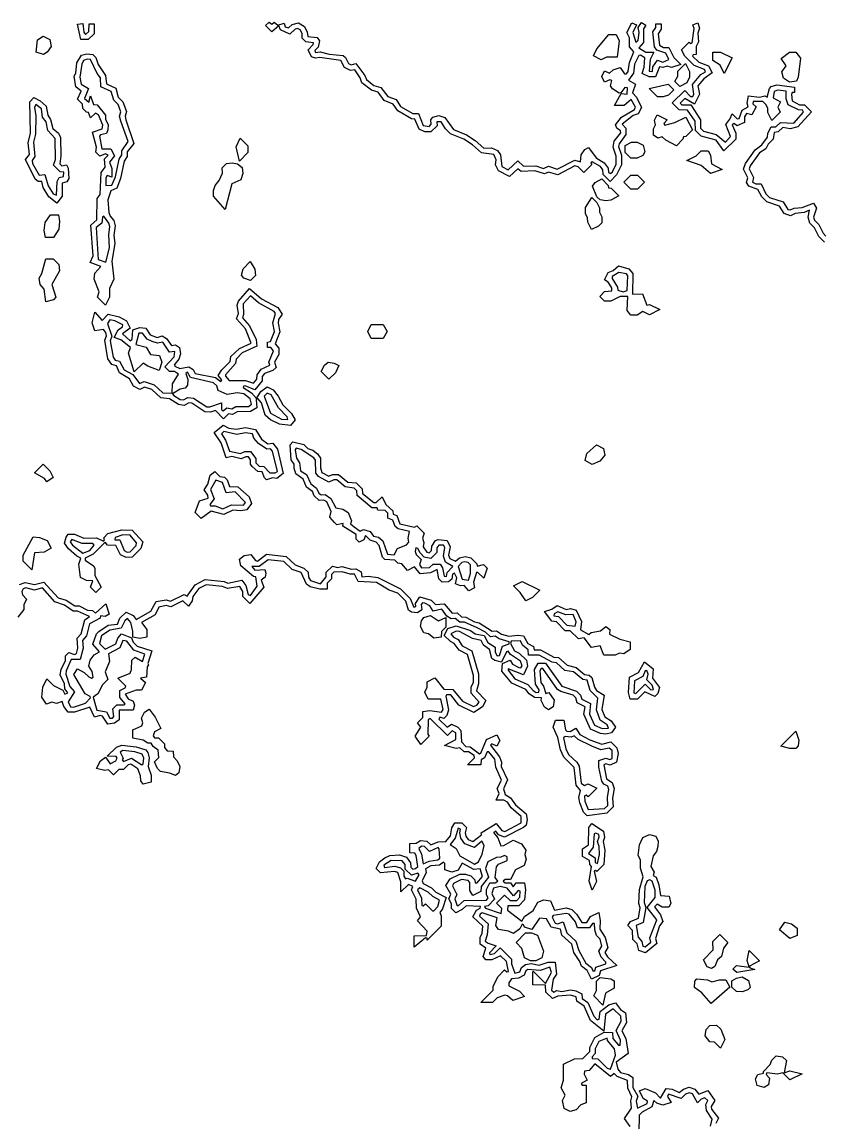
# Model space of a CAD drawing. Header units: metres. Extents: x 0 to 254, y 0 to 254.
# Drawn here: x 51.5 to 144.4, y 126.7 to 254.2 of the extents above; entities that cross this region are included whole.
import ezdxf

# ---------------------------------------------------------------- set-up
doc = ezdxf.new("R2010")
doc.units = ezdxf.units.M
doc.layers.add('contour_grooves', color=7, linetype='Continuous')

msp = doc.modelspace()

# ---------------------------------------------------------------- linework, layer by layer
at = {"layer": 'contour_grooves'}
for points in [[(57.93, 253.97), (58.53, 254.03), (58.66, 253.05), (58.86, 252.77), (59.25, 253.12), (59.26, 254), (59.85, 254), (59.85, 252.86), (59.17, 252.17), (58.32, 252.17), (57.93, 253.97)], [(79.7, 253.79), (80.13, 254.21), (80.42, 253.98), (80.72, 254.21), (81.13, 253.85), (81.86, 254.07), (81.98, 253.67), (82.35, 253.52), (82.81, 253.93), (83.53, 254.12), (84.22, 253.7), (84.54, 253.05), (84.6, 252.55), (85.68, 252.41), (85.97, 252.03), (85.79, 251.3), (85.41, 250.9), (85.49, 250.68), (86.04, 250.75), (87.08, 250.48), (88.69, 250.34), (88.99, 250.11), (89.31, 249.39), (89.63, 249.25), (90.18, 249.42), (91.21, 248.03), (91.39, 247.57), (92.26, 246.87), (93.06, 246.63), (93.87, 245.58), (94.86, 245.23), (95.34, 244.42), (96.79, 243.62), (97.43, 243.61), (97.98, 242.25), (98.66, 242.12), (98.91, 242.38), (98.84, 242.88), (99.09, 243.2), (99.77, 243.37), (100.46, 243.16), (101.48, 241.77), (102.98, 241.16), (104, 240.51), (105.01, 239.62), (105.9, 239.63), (106.59, 239.34), (106.92, 238.84), (107.09, 237.49), (107.83, 237.11), (108.93, 238.14), (109.58, 237.53), (111.01, 237.57), (111.92, 237.27), (112.5, 237.54), (113.5, 237.16), (115.54, 238.2), (116.2, 238.04), (116.27, 238.82), (116.7, 239.47), (117.12, 239.68), (118, 238.48), (118.95, 237.92), (119.41, 237.3), (119.45, 236.77), (119.66, 236.68), (119.89, 236.88), (120.34, 237.77), (120.33, 238.69), (119.99, 239.72), (120.1, 240.4), (120.85, 241.4), (120.82, 241.63), (120.4, 241.92), (120.23, 242.31), (120.94, 243.19), (122.44, 244.07), (122.57, 244.35), (122.05, 245.24), (121.27, 244.54), (120.15, 244.54), (120.91, 245.94), (121.59, 245.87), (121.63, 246.61), (121.33, 246.63), (120.85, 246), (120.68, 245.98), (119.92, 246.48), (119.65, 246.84), (119.83, 247.44), (119.58, 247.53), (118.98, 247.24), (118.65, 247.89), (118.98, 248.55), (119.56, 248.29), (119.97, 248.66), (120.79, 248.94), (121.29, 248.21), (121.51, 248.21), (121.73, 248.49), (121.88, 249.52), (122.37, 250.76), (121.86, 251.33), (121.86, 252.39), (121.57, 252.98), (122.15, 254.13), (122.69, 253.87), (122.26, 252.99), (122.59, 251.89), (122.88, 252.12), (122.98, 252.98), (122.86, 253.56), (123.27, 254.17), (123.77, 253.83), (123.51, 253.41), (123.48, 251.84), (122.97, 251.21), (123.76, 250.74), (124.69, 250.74), (124.25, 249.86), (124.14, 248.52), (124.52, 248.5), (124.59, 249.01), (125.1, 249.78), (125.73, 249.57), (126.41, 249.86), (126.06, 250.61), (125.02, 250.97), (124.76, 251.34), (124.57, 253.06), (124.91, 253.57), (124.92, 254), (125.52, 254), (125.52, 253.4), (125.19, 252.86), (125.35, 251.54), (125.79, 251.25), (126.42, 251.25), (126.99, 250.11), (127.81, 249.29), (126.75, 248.93), (126.24, 249.09), (125.73, 248.93), (125.35, 249.02), (124.89, 247.85), (124.13, 247.85), (123.32, 248.25), (123.57, 248.99), (123.65, 250.05), (123.13, 250.38), (122.95, 250.32), (122.45, 249.32), (122.35, 248.3), (121.77, 247.49), (122.57, 247.01), (122.22, 246), (122.67, 245.52), (123.26, 244.33), (122.89, 243.57), (122.28, 243.37), (121.03, 242.37), (121.45, 241.94), (121.45, 241.19), (120.68, 240.12), (120.61, 239.81), (120.94, 238.78), (120.94, 237.66), (120.36, 236.51), (119.62, 235.76), (118.81, 236.57), (118.8, 237.09), (118.51, 237.5), (117.56, 238.02), (117.41, 237.9), (117.5, 237.71), (116.57, 236.78), (115.91, 237.43), (115.55, 237.56), (113.55, 236.53), (112.5, 236.84), (112.03, 236.64), (110.92, 236.97), (109.33, 236.89), (108.92, 237.22), (107.96, 236.32), (106.68, 236.97), (106.33, 237.66), (106.42, 238.25), (106.17, 238.88), (104.71, 239.06), (103.7, 239.98), (102.67, 240.65), (101.12, 241.28), (100.54, 241.86), (100.07, 242.65), (99.55, 242.67), (99.58, 242.19), (98.87, 241.48), (98.17, 241.48), (97.51, 241.81), (97.01, 242.98), (96.62, 243.01), (95.02, 243.91), (94.48, 244.69), (93.47, 245.11), (92.75, 246.09), (91.99, 246.32), (90.86, 247.18), (90.67, 247.76), (90.05, 248.68), (89.56, 248.59), (88.87, 248.93), (88.44, 249.76), (86.01, 250.12), (85.49, 250.02), (85.04, 250.2), (84.64, 251.01), (85.22, 251.59), (85.26, 251.81), (84.37, 251.92), (83.94, 252.35), (83.94, 252.9), (83.72, 253.3), (83.43, 253.46), (83.15, 253.4), (82.54, 252.81), (81.43, 253.31), (81.25, 253.77), (80.42, 253.07), (79.7, 253.79)], [(53.15, 250.72), (53.28, 252.15), (53.94, 252.56), (54.73, 252.17), (54.89, 251.38), (54.42, 250.72), (54, 250.47), (53.15, 250.72)], [(117.69, 250.3), (118.1, 251.12), (119.49, 252.77), (120.31, 252.77), (120.68, 252.03), (120.43, 250.14), (119.19, 250.13), (118.6, 249.85), (117.69, 250.3)], [(57.53, 247.94), (57.75, 248.29), (57.84, 249.49), (58.38, 250.37), (59.02, 250.54), (59.69, 250.47), (60.07, 250.09), (60.33, 249.31), (61.16, 248.03), (61.3, 247.07), (62.35, 246.57), (62.65, 245.53), (63.16, 244.99), (63.62, 243.86), (63.43, 243.3), (63.51, 242.87), (64.47, 240.16), (63.68, 239.19), (63.67, 238.64), (63.33, 238.11), (62.9, 236.11), (62.48, 234.98), (61.78, 234.65), (61.44, 233.64), (61.55, 232.16), (61.7, 231.72), (62.12, 231.25), (62.28, 230.61), (62.15, 229.55), (62.26, 228.56), (61.92, 226.52), (62.15, 224.45), (61.64, 223.35), (61.64, 222.37), (61.16, 221.43), (60.23, 222.36), (60.42, 222.97), (59.86, 224.43), (59.95, 225.13), (60.64, 225.9), (59.4, 226.36), (59.76, 227.13), (59.49, 230.71), (60.18, 231.32), (60.21, 233.76), (60.57, 234.24), (60.68, 236.79), (61.13, 237.39), (61.04, 238.38), (61.47, 238.8), (61.16, 238.94), (60.5, 238.67), (60.05, 239.13), (60.11, 239.74), (59.68, 241.45), (60.8, 241.83), (60.86, 242.27), (60.36, 243.48), (60.01, 243.66), (59.44, 243.11), (59.2, 243.73), (58.98, 243.76), (58.54, 244.2), (58.5, 244.72), (57.94, 245.28), (58.34, 246.22), (57.73, 246.72), (57.53, 247.94)], [(58.44, 249.33), (58.2, 247.82), (58.35, 247.02), (59.19, 246.5), (58.72, 245.36), (59.25, 244.95), (59.42, 245.68), (59.77, 244.68), (60.22, 244.63), (61.18, 243.42), (61.18, 242.92), (61.47, 242.34), (61.46, 241.73), (61.3, 241.32), (60.59, 241.15), (60.49, 241), (60.74, 239.54), (61.78, 239.54), (62.2, 238.7), (61.64, 237.99), (61.89, 237.27), (61.89, 236.25), (61.35, 236.45), (61.2, 236.17), (61.21, 235.27), (61.91, 235.33), (62.32, 236.27), (62.74, 238.32), (63.07, 238.82), (63.07, 239.31), (63.79, 240.37), (62.93, 242.73), (62.81, 243.33), (62.94, 243.8), (62.62, 244.68), (62.13, 245.18), (61.84, 246.15), (60.62, 246.71), (60.61, 247.74), (60.21, 248.25), (59.43, 249.88), (59.06, 249.93), (58.61, 249.74), (58.44, 249.33)], [(131.54, 250.74), (132.42, 250.74), (133.76, 250.06), (132.85, 248.24), (132.37, 249.2), (131.54, 249.77), (131.54, 250.74)], [(139.42, 249.97), (140.4, 250.74), (141.15, 250.74), (141.69, 250.02), (141.4, 247.83), (141.21, 247.37), (140.42, 247.24), (139.72, 247.71), (139.53, 248.44), (140.03, 249.14), (139.42, 249.97)], [(127.46, 248.52), (128.35, 249.42), (128.83, 248.47), (128.83, 247.82), (128.5, 247.16), (127.7, 246.76), (127.14, 247.32), (127.46, 247.96), (127.46, 248.52)], [(124.15, 246.5), (126.34, 247.03), (127, 246.36), (126.4, 245.76), (125.78, 245.56), (125.1, 245.56), (124.15, 246.5)], [(51.92, 238.3), (52.38, 238.87), (52.21, 240.23), (52.47, 241.36), (52.4, 244.97), (52.88, 245.46), (53.61, 245.09), (54.29, 244.47), (54.48, 243.41), (54.81, 242.94), (55.07, 241.9), (55.73, 241.34), (55.95, 240.83), (56, 238.73), (55.87, 237.78), (56.11, 237.55), (56.66, 237.68), (56.85, 237.29), (56.91, 236.1), (56.69, 235.7), (56.16, 235.57), (56.16, 234.04), (55.54, 233.22), (54.6, 233.97), (53.96, 235.06), (53.79, 235.75), (53.38, 235.73), (53.02, 236), (51.92, 238.3)], [(52.66, 238.19), (52.71, 237.84), (53.5, 236.48), (54.14, 236.54), (54.54, 235.25), (55.1, 234.32), (55.48, 234.15), (55.57, 235.76), (55.8, 236.21), (56.31, 236.32), (56.33, 236.83), (55.9, 236.87), (55.13, 237.64), (55.39, 238.31), (55.35, 240.72), (54.48, 241.67), (54.28, 242.64), (53.88, 243.21), (53.75, 244.17), (53.11, 244.66), (52.93, 244.33), (53.11, 243.34), (53.07, 241.21), (52.82, 240.29), (52.98, 238.63), (52.66, 238.19)], [(124.66, 241.85), (124.89, 242.32), (124.77, 242.84), (125.08, 243.46), (126.23, 242.88), (125.83, 242.47), (125.95, 242.26), (127.13, 242.57), (128.41, 243.2), (129.15, 241.72), (128.4, 240.97), (128.11, 240.93), (128.06, 240.64), (127.31, 239.89), (126.06, 240.52), (125.66, 240.9), (125.17, 240.77), (124.66, 241.11), (124.66, 241.85)], [(76.29, 239.78), (76.78, 240.76), (77.67, 239.87), (77.67, 239.11), (76.68, 238.12), (76.29, 239.78)], [(121.36, 239.11), (121.36, 239.93), (122.1, 240.3), (122.74, 240.3), (123.44, 239.95), (123.63, 239.2), (123.41, 238.76), (122.74, 238.43), (122.04, 238.43), (121.36, 239.11)], [(128.51, 238.16), (129.61, 238.72), (130.18, 239.28), (131, 239.28), (131.24, 238.81), (131.37, 237.79), (132.62, 237.15), (131.25, 236.69), (130.18, 237.6), (128.51, 238.16)], [(73.68, 234.06), (73.68, 234.71), (73.88, 235.3), (74.33, 235.86), (74.72, 236.72), (74.69, 237.32), (75.19, 237.82), (75.85, 237.91), (76.48, 237.79), (77.02, 237.36), (77.09, 236.66), (76.84, 235.95), (75.79, 235.46), (75.03, 232.51), (73.68, 234.06)], [(117.59, 235.21), (117.89, 235.65), (118.66, 236.04), (119.41, 235.29), (119.45, 235), (119.74, 234.96), (120.63, 234.07), (119.71, 233.6), (119.11, 233.51), (118.46, 233.61), (118.1, 233.97), (117.59, 235.21)], [(121.23, 235.68), (122.04, 236.48), (122.8, 236.48), (123.61, 235.68), (122.79, 234.87), (122.04, 234.87), (121.23, 235.68)], [(116.77, 232.72), (117.5, 233.89), (118.08, 233.31), (118.39, 232.69), (118.4, 232.18), (118.65, 231.67), (118.65, 230.97), (118.27, 230.59), (117.45, 230.18), (117.03, 231.02), (117.02, 231.54), (116.77, 232.04), (116.77, 232.72)], [(54.19, 230.99), (54.79, 231.9), (55.74, 231.9), (55.86, 231.11), (55.76, 230.21), (55.13, 229.27), (54.21, 229.27), (54.07, 230.06), (54.19, 230.99)], [(60.1, 230.43), (60.34, 226.72), (61.21, 226.39), (61.63, 228.08), (61.54, 229.58), (61.67, 230.55), (61.57, 230.94), (60.99, 231.72), (60.81, 231.61), (60.74, 230.91), (60.1, 230.43)], [(53.47, 224.54), (53.81, 225.11), (54.26, 226.81), (55.1, 226.81), (55.77, 226.14), (55.86, 225.39), (54.94, 223.81), (55.42, 222.35), (55.13, 222.06), (54.25, 221.82), (54.07, 223.3), (53.59, 223.84), (53.47, 224.54)], [(76.92, 224.92), (77.1, 225.65), (77.94, 226.49), (78.48, 225.59), (78.53, 224.87), (77.96, 224.3), (77.19, 224.56), (76.92, 224.92)], [(118.43, 222.44), (118.99, 223), (119.83, 223.07), (119.84, 223.43), (119.38, 224.1), (118.98, 224.37), (119.41, 225.23), (119.97, 225.43), (120.61, 225.97), (121.81, 225.65), (122.26, 225.1), (122.23, 222.72), (123.39, 222.74), (123.86, 221.44), (124.2, 221.5), (125.38, 220.91), (124.2, 220.32), (123.43, 220.69), (122.76, 220.27), (122.01, 220.27), (121.6, 220.83), (121.69, 222.44), (120.77, 222.42), (119.69, 221.89), (118.99, 221.89), (118.43, 222.44)], [(119.85, 224.51), (120.49, 223.52), (120.52, 223.15), (121.14, 222.96), (121.61, 223.12), (121.67, 224.83), (121.52, 225.06), (120.65, 225.23), (119.85, 224.74), (119.85, 224.51)], [(59.61, 219.39), (59.95, 220.61), (60.8, 219.67), (61.49, 220.39), (62.74, 220.07), (63.6, 219.6), (64.01, 218.78), (63.14, 218.11), (64.02, 217.3), (64.25, 217.51), (64.35, 218.58), (65.13, 218.84), (65.84, 218.75), (66.36, 218), (67.16, 217.68), (67.73, 217.89), (68.25, 217.57), (68.82, 216.74), (69.27, 216.83), (69.76, 216.51), (69.87, 215.8), (69.67, 215.18), (69.16, 214.55), (69.21, 214.37), (69.78, 214.11), (70.82, 214.3), (71.34, 213.99), (71.56, 213.5), (73.93, 213.07), (74.52, 212.58), (74.63, 212.78), (74.24, 213.28), (74.66, 213.95), (75.62, 214.92), (75.68, 215.47), (76.68, 216.41), (78.05, 217.04), (77.38, 218.69), (76.36, 219.85), (76.56, 220.46), (76.44, 221.44), (76.59, 221.9), (77.85, 223.35), (79.24, 222.18), (81.13, 221.15), (81.63, 220.4), (81.22, 219.77), (81.16, 219.36), (81.38, 218.33), (80.82, 216.94), (81.23, 216.45), (81.23, 215.73), (80.75, 214.83), (80.94, 214.22), (80.57, 213.85), (79.59, 213.53), (79.33, 213.17), (79.32, 212.67), (78.45, 211.64), (77.35, 212.08), (77.15, 212.05), (77.1, 211.88), (78.07, 211.28), (78.65, 210.61), (79.17, 211.44), (79.88, 211.98), (80.58, 211.63), (81.19, 210.89), (81.7, 209.89), (82.7, 208.88), (83.13, 208.16), (82.59, 207.49), (81.34, 207.64), (80.28, 208.17), (79.67, 208.69), (79.24, 210.13), (78.8, 210.62), (78.62, 210.49), (78.69, 209.54), (77.98, 209.13), (76.44, 209.06), (75.88, 208.76), (75.43, 208.85), (74.83, 208.27), (73.91, 209.23), (73.35, 209.03), (72.69, 209.08), (71.17, 210.08), (70.82, 210.11), (70.29, 209.83), (69.64, 209.94), (68.57, 210.6), (67.58, 210.7), (66.54, 211.65), (65.7, 211.92), (65.15, 211.67), (64.41, 212.04), (63.95, 212.9), (62.8, 213.61), (62.43, 214.4), (61.91, 214.55), (61.46, 215.22), (61.11, 217.37), (61.28, 217.87), (61.2, 218.27), (60.93, 218.63), (59.92, 218.44), (59.61, 219.39)], [(75.08, 213.37), (75.07, 213.2), (75.51, 212.69), (77.4, 212.69), (78.33, 212.41), (78.71, 212.85), (78.73, 213.38), (79.21, 214.02), (80.19, 214.47), (80.11, 214.81), (80.63, 216.16), (80.31, 216.52), (79.92, 216.54), (79.92, 217.14), (80.27, 217.21), (80.73, 218.38), (80.55, 219.39), (80.88, 220.45), (80.72, 220.68), (78.9, 221.68), (77.96, 222.5), (77.12, 221.6), (77.16, 220.36), (77.04, 219.95), (77.87, 219.05), (78.62, 217.45), (78.71, 216.68), (77.02, 215.9), (76.29, 215.18), (76.22, 214.67), (75.08, 213.37)], [(61.42, 219.3), (61.9, 217.84), (61.73, 217.3), (62.07, 215.41), (62.29, 215.08), (62.79, 214.94), (63.33, 213.96), (64.33, 213.39), (65.09, 212.37), (65.64, 212.58), (66.81, 212.19), (67.82, 211.28), (68.88, 211.25), (68.93, 212.33), (69.64, 213.44), (69.16, 213.74), (68.59, 213.74), (68.04, 214.3), (69.11, 215.43), (69.19, 216.08), (68.59, 215.98), (67.8, 217.15), (67.2, 217.03), (66.57, 217.24), (66, 217.51), (65.47, 218.18), (65.02, 218.18), (64.67, 216.86), (65.88, 216.58), (66.39, 215.73), (67.41, 215.61), (67.68, 214.81), (67.37, 213.87), (66.06, 214.35), (65.53, 214.7), (64.48, 213.71), (63.82, 215.86), (64.07, 216.51), (62.96, 217.42), (62.19, 217.68), (62.63, 218.57), (63.15, 218.93), (63.16, 219.14), (62.26, 219.61), (61.69, 219.72), (61.42, 219.3)], [(91.54, 218.37), (91.95, 219.18), (93.32, 219.18), (93.81, 218.37), (93.32, 217.56), (91.95, 217.56), (91.54, 218.37)], [(86.17, 213.73), (86.55, 214.49), (86.96, 214.82), (87.64, 214.71), (88.21, 214.43), (87.8, 213.61), (87.04, 212.85), (86.17, 213.73)], [(69.82, 211.71), (68.93, 211.15), (69.08, 210.97), (69.82, 210.52), (70.21, 210.46), (70.69, 210.74), (71.36, 210.66), (72.92, 209.67), (73.27, 209.65), (74.62, 210.13), (74.62, 209.36), (74.8, 209.19), (75.24, 209.54), (75.82, 209.41), (76.27, 209.68), (77.75, 209.71), (78.09, 209.95), (77.92, 210.58), (77.2, 211.15), (76.43, 211.28), (75.28, 211.07), (74.24, 211.54), (74.05, 212.09), (73.69, 212.45), (71.03, 213.04), (70.68, 213.67), (70.49, 213.51), (70.72, 212.81), (70.66, 212.15), (70.41, 211.81), (69.82, 211.71)], [(79.56, 210.88), (80.28, 208.93), (81.55, 208.23), (82.29, 208.2), (82.22, 208.51), (81.2, 209.54), (80.37, 211.04), (79.9, 211.23), (79.56, 210.88)], [(73.76, 206.7), (74.8, 207.52), (75.44, 207.2), (76.3, 207.07), (77.37, 207.25), (78.55, 207.05), (79.23, 205.91), (79.99, 205.39), (80.56, 205.46), (81.08, 204.76), (81.76, 201.95), (81.02, 201.36), (80.51, 201.42), (79.82, 201.19), (79.58, 201.43), (79.33, 202.12), (78.8, 202.16), (78.16, 202.74), (77.97, 203.01), (77.97, 203.54), (77.75, 203.86), (77.41, 203.87), (76.9, 203.63), (75.81, 203.9), (75.13, 203.77), (74.56, 205.49), (73.76, 206.7)], [(74.88, 206.8), (74.6, 206.52), (75.09, 205.78), (75.55, 204.51), (76.8, 204.27), (77.32, 204.48), (77.98, 204.48), (78.59, 203.69), (78.59, 203.17), (78.96, 202.79), (79.53, 202.76), (80.19, 202.01), (80.83, 202), (81.08, 202.18), (80.52, 204.51), (80.3, 204.78), (79.84, 204.75), (78.89, 205.4), (78.37, 206.02), (78.2, 206.52), (77.37, 206.65), (76.38, 206.46), (74.88, 206.8)], [(82.67, 203.51), (82.57, 205.25), (82.86, 205.6), (84.14, 205.28), (84.61, 204.82), (85.17, 204.63), (85.72, 204.22), (86.06, 203.71), (86.07, 202.58), (86.23, 202.06), (87.04, 201.63), (87.48, 201.81), (88.15, 201.81), (89.25, 200.95), (90.22, 200.85), (90.91, 200.17), (90.94, 199.63), (92.26, 198.57), (92.54, 198.59), (93.2, 199.24), (93.66, 198.36), (94.47, 197.62), (94.5, 197.22), (94.9, 197.06), (95.27, 196.12), (96.97, 195.71), (97.22, 195.89), (98.07, 195.03), (97.89, 194.45), (98.04, 193.96), (97.95, 193.46), (98.39, 192.82), (98.67, 192.77), (98.92, 193.01), (98.96, 193.52), (99.4, 194.18), (99.71, 194.31), (100.74, 194.19), (101.1, 193.46), (100.92, 192.48), (101.05, 192.11), (101.73, 191.79), (102.16, 192.17), (102.82, 192.34), (103.48, 192.17), (104.17, 191.48), (104.22, 191.2), (104.94, 191.39), (105.37, 190.96), (104.99, 189.82), (104.31, 190.49), (104.13, 190.49), (103.78, 189.34), (103.93, 188.69), (103.27, 188.35), (102.71, 188.99), (102.28, 188.94), (101.7, 189.17), (101.87, 189.85), (101.59, 190.4), (101.36, 190.29), (101.28, 189.71), (100.9, 189.4), (100.16, 189.36), (99.78, 189.74), (99.58, 190.82), (98.82, 190.45), (97.62, 190.33), (96.98, 191.13), (96.16, 190.71), (95.5, 191.49), (95.05, 191.55), (94.7, 191.9), (93.53, 191.98), (93.24, 192.27), (92.89, 193.62), (92.52, 193.98), (91.81, 194.21), (91.28, 194.75), (91.09, 194.25), (90.55, 193.98), (90.19, 194.33), (90.2, 194.88), (88.68, 195.84), (88.69, 196.14), (87.97, 196.01), (87.7, 196.28), (87.17, 196.89), (87.3, 197.55), (86.81, 198.64), (86.45, 198.87), (85.91, 198.81), (85.36, 199.37), (85.15, 199.84), (84.45, 200.37), (84.05, 201.29), (83.22, 201.91), (83.01, 202.55), (83.03, 203.01), (82.67, 203.51)], [(116.73, 203.46), (116.93, 204.27), (118.03, 205.24), (118.87, 204.83), (119, 204.07), (118.44, 203.36), (117.56, 202.98), (116.73, 203.46)], [(83.66, 203.19), (83.74, 202.26), (84.45, 201.82), (84.95, 200.74), (85.62, 200.25), (85.89, 199.68), (86.14, 199.46), (86.61, 199.51), (87.27, 199.06), (87.84, 197.95), (88.65, 197.8), (89.29, 197.42), (89.65, 196.44), (89.54, 196.11), (89.97, 195.76), (90.69, 195.27), (91.07, 195.45), (91.81, 195.21), (92.21, 194.68), (92.78, 194.55), (93.28, 194.14), (93.85, 192.58), (94.62, 192.54), (95, 193.24), (96.03, 193.69), (96.32, 193.97), (96.23, 194.44), (96.37, 195.21), (95.06, 195.52), (94.71, 195.8), (94.46, 196.55), (93.87, 196.77), (93.86, 197.36), (93.57, 197.67), (92.73, 197.71), (92.65, 197.96), (92.01, 197.96), (90.31, 199.41), (90.29, 199.92), (89.98, 200.24), (88.92, 200.41), (87.97, 201.2), (87.61, 201.2), (87.03, 200.93), (85.83, 201.59), (85.55, 201.96), (85.48, 203.47), (85.32, 203.74), (83.83, 204.73), (83.26, 204.86), (83.15, 204.66), (83.28, 203.72), (83.66, 203.19)], [(52.94, 202), (53.96, 203.01), (54.71, 202.26), (55.11, 201.47), (54.37, 200.98), (54.12, 201.37), (52.94, 202)], [(71.56, 197.42), (72.06, 198.77), (73.07, 199.08), (73.01, 199.42), (72.6, 200.04), (73.04, 200.71), (73.3, 201.73), (73.82, 202.17), (74.42, 201.61), (74.97, 201.52), (75.26, 201.22), (75.52, 200.45), (76.49, 200.38), (77.82, 199.24), (78.09, 198.47), (77.54, 197.73), (76.86, 197.62), (75.92, 197.71), (74.86, 197.18), (73.42, 197.58), (72.25, 196.72), (71.56, 197.42)], [(73.74, 198.99), (73.24, 198.34), (73.33, 198.19), (73.88, 198.18), (74.78, 197.83), (75.77, 198.31), (77.16, 198.28), (77.4, 198.6), (76.2, 199.81), (75.15, 199.69), (74.72, 200.9), (73.94, 201.17), (73.35, 200.07), (73.74, 198.99)], [(56.43, 193.87), (56.61, 194.58), (56.86, 194.91), (57.57, 194.91), (58.65, 194.44), (60.12, 194.5), (60.93, 194.11), (61.07, 194.24), (60.97, 194.5), (61.45, 194.98), (63.07, 195.42), (64.25, 195.37), (65.5, 194.02), (65.25, 193.26), (64.27, 192.24), (63.57, 192.21), (62.9, 192.52), (62.38, 193.6), (61.41, 193.64), (61.13, 194), (59.75, 192.59), (58.8, 192.13), (58.81, 191.91), (59.79, 191.25), (59.93, 190.96), (59.95, 190.12), (60.68, 188.79), (60.06, 188.17), (59.44, 188.79), (59.7, 189.52), (58.98, 189.56), (58.29, 189.91), (58.07, 191.46), (58.32, 192.15), (57.86, 192.36), (56.88, 193.23), (56.43, 193.87)], [(51.62, 192.48), (52.78, 194.59), (53.51, 194.54), (54.43, 194.17), (54.86, 193.31), (54.05, 192.83), (52.96, 192.74), (52.63, 190.77), (51.62, 191.78), (51.62, 192.48)], [(57.28, 194.31), (57.09, 194.03), (57.34, 193.63), (58.54, 192.73), (59.35, 193.04), (59.84, 193.65), (59.72, 193.84), (58.45, 193.84), (57.28, 194.31)], [(62.28, 194.53), (62.26, 194.25), (62.83, 194.24), (63.32, 193.01), (63.67, 192.82), (64.04, 192.86), (64.73, 193.62), (64.76, 193.9), (64.02, 194.78), (63.18, 194.82), (62.28, 194.53)], [(97.37, 193.27), (97.13, 193.32), (97.03, 192.91), (97.15, 192.57), (97.74, 191.98), (97.56, 191.42), (97.79, 191.01), (98.69, 191.05), (99.11, 191.44), (99.93, 191.44), (100.21, 191.01), (100.4, 190.06), (100.67, 190.02), (100.75, 190.49), (101.4, 191.18), (100.54, 191.69), (100.31, 192.37), (100.46, 193.37), (100.33, 193.65), (99.78, 193.66), (99.56, 193.33), (99.56, 192.79), (98.84, 192.08), (98.09, 192.27), (97.61, 192.74), (97.37, 193.27)], [(102.01, 191.17), (102.5, 189.69), (103.21, 189.59), (103.46, 190.36), (103.46, 191.35), (103.17, 191.62), (102.8, 191.71), (102.46, 191.62), (102.01, 191.17)], [(108.42, 188.93), (109.44, 189.44), (111.47, 188.42), (110.63, 187.58), (109.85, 187.19), (109.21, 188.15), (108.42, 188.93)], [(112.02, 185.95), (112.86, 186.23), (113.49, 186.65), (114.52, 186.2), (115.04, 186.29), (115.71, 186.13), (116.3, 184.79), (116.2, 183.82), (117.15, 183.28), (117.43, 183.52), (118.5, 183.72), (119.13, 184.22), (119.58, 183.87), (119.55, 183.33), (120.74, 182.74), (121.96, 182.45), (121.96, 181.56), (121.21, 181.06), (120.7, 181.15), (120.2, 180.91), (118.91, 180.91), (118.47, 181.99), (117.48, 181.81), (116.6, 182.9), (115.96, 182.79), (114.99, 183.74), (114.42, 183.71), (113.42, 184.78), (112.87, 184.83), (112.02, 185.95)], [(100.58, 185.26), (100.58, 184.14), (100.08, 183.63), (100.07, 182.98), (99.2, 182.88), (98.6, 183.37), (98.04, 183.49), (97.67, 184.22), (97.79, 184.89), (98.05, 185.28), (98.81, 185.51), (99.76, 184.87), (100.58, 185.26)], [(113.14, 185.69), (113.12, 185.45), (113.63, 185.39), (114.62, 184.36), (115.57, 184.26), (115.68, 184.78), (115.34, 185.6), (114.51, 185.57), (113.56, 185.93), (113.14, 185.69)], [(60.29, 176.41), (59.76, 176.06), (60.16, 174.55), (61.29, 174.33), (61.68, 173.62), (62, 173.62), (62.14, 173.8), (62.03, 174.7), (62.49, 175.15), (63.32, 175.15), (63.45, 175.28), (62.82, 176), (62.82, 176.81), (63.46, 177.13), (63.52, 177.3), (62.61, 178.24), (64.02, 178.81), (64.18, 179.25), (64.22, 180.32), (64.59, 180.68), (65.47, 180.19), (65.72, 181.02), (64.47, 181.47), (63.65, 182.51), (63.17, 182.62), (62.83, 181.75), (61.5, 181.05), (61.65, 180.16), (61.13, 178.99), (61.45, 178.1), (60.82, 177.46), (60.29, 176.41)], [(108.1, 182.27), (108.53, 181.41), (109.1, 181.12), (109.92, 180.33), (110.07, 179.65), (109.59, 178.64), (107.82, 179.33), (107.8, 179.15), (108.6, 178.16), (110.1, 177.5), (110.7, 176.83), (111.06, 176.6), (111.36, 176.61), (111.4, 176.91), (110.99, 177.56), (110.88, 179.24), (111.3, 179.98), (112.13, 179.98), (114.02, 177.33), (115.72, 176.75), (116.2, 176.27), (116.34, 175.81), (117.37, 175.29), (117.23, 174.06), (117.82, 172.8), (118.69, 172.41), (119.44, 172.47), (119.3, 172.85), (118.47, 173.38), (118.03, 174.56), (118.22, 175.93), (117.33, 176.81), (116.95, 178), (116.45, 178.07), (115.37, 178.96), (114.39, 179.14), (113.4, 180.03), (112.91, 180.08), (111.42, 180.9), (110.16, 180.91), (110.14, 181.51), (109.46, 182.08), (109.25, 182.58), (108.15, 182.53), (108.1, 182.27)], [(121.88, 178.35), (122.93, 178.88), (123.61, 180.13), (124.63, 179.32), (124.55, 178.25), (125.34, 177.18), (125.15, 176.47), (124.79, 176.12), (123.66, 176.65), (122.8, 175.82), (121.93, 175.82), (121.74, 176.6), (121.88, 178.35)], [(122.36, 176.56), (122.61, 176.48), (123.69, 177.56), (124.36, 176.9), (124.64, 176.92), (124.48, 177.45), (123.87, 178.06), (124.03, 178.72), (123.89, 179.14), (123.69, 179.1), (123.42, 178.45), (122.45, 177.94), (122.36, 176.56)], [(64.35, 171.3), (64.35, 172.26), (65.38, 172.74), (65.48, 173.07), (65.35, 173.61), (65.69, 174.29), (66.21, 174.64), (66.94, 173.73), (67.59, 172.42), (66.84, 172.04), (66.68, 171.58), (66.86, 171.34), (67.31, 171.33), (68, 170.65), (68.01, 170.21), (68.3, 169.84), (69.02, 169.8), (69.03, 169.12), (69.47, 168.66), (69.79, 168.02), (69.67, 167.3), (69.26, 166.99), (68.63, 167.26), (67.56, 167.43), (67.2, 167.8), (66.83, 168.54), (67.33, 169.07), (67.28, 169.92), (66.7, 170.32), (66.46, 170.72), (66.08, 170.73), (65.55, 171.07), (64.35, 171.3)], [(113.03, 172.56), (113.29, 173.37), (114.27, 173.37), (114.46, 172.26), (114.63, 172.09), (114.99, 172.06), (115.64, 172.45), (116.13, 171.73), (117.26, 171.11), (118.65, 170.59), (119.7, 170.86), (120.4, 170.17), (120.56, 169.53), (120.37, 168.52), (119.64, 168.16), (119.12, 168.33), (118.9, 168.19), (119.22, 166.58), (119.86, 166.15), (120.09, 165.48), (119.92, 164.34), (119.98, 163.34), (119.25, 162.61), (116.97, 162.31), (116.55, 162.73), (116.11, 163.81), (116, 164.43), (116.2, 165.25), (115.7, 165.86), (115.46, 167.88), (114.28, 169.08), (113.87, 169.94), (113.58, 171.39), (113.03, 172.56)], [(139.39, 170.36), (141.13, 172.09), (141.13, 172.09), (141.47, 171.06), (141.39, 170.4), (141.14, 170.09), (140.45, 170.09), (139.39, 170.36)], [(114.41, 171.5), (114.24, 171.35), (114.48, 170.06), (114.79, 169.41), (115.78, 168.5), (116.04, 168.07), (116.27, 166.09), (116.64, 165.83), (117.07, 166.02), (118.09, 165.51), (117.07, 164.5), (116.84, 164.7), (116.67, 164.6), (116.68, 164.01), (117.1, 163.04), (118.97, 163.16), (119.35, 163.51), (119.32, 164.46), (119.49, 165.37), (119.36, 165.72), (118.9, 165.96), (118.66, 166.32), (118.3, 167.94), (118.3, 168.7), (119.11, 168.97), (119.58, 168.82), (119.86, 168.94), (119.85, 169.86), (119.52, 170.15), (118.55, 169.95), (117.49, 170.36), (115.91, 171.15), (115.46, 171.58), (115.11, 171.43), (114.41, 171.5)], [(60.14, 167.78), (60.6, 168.69), (61.18, 169.08), (61.71, 168.34), (62.36, 168.68), (62.51, 168.99), (62.4, 169.18), (61.38, 169.2), (62.45, 170.27), (63.07, 170.48), (64.72, 170.3), (65.85, 169.93), (66.07, 169.63), (66.22, 169.01), (66.13, 168), (66.47, 167.03), (66.47, 166.21), (65.55, 165.98), (65.27, 166.34), (65.23, 166.93), (64.93, 167.76), (64.11, 168.3), (63.79, 168.22), (63.24, 167.68), (62.71, 167.65), (62.1, 167.04), (61.51, 167.62), (61.08, 167.54), (60.14, 167.78)], [(63.1, 168.8), (63.26, 168.58), (64.18, 168.99), (65.39, 168.22), (65.53, 168.32), (65.61, 168.98), (65.43, 169.44), (64.56, 169.72), (63.18, 169.88), (62.88, 169.68), (63.2, 168.99), (63.1, 168.8)], [(101.78, 158.51), (102.21, 157.68), (103.9, 156.72), (104.37, 156.98), (104.81, 157.87), (105.04, 158.87), (104.77, 159.37), (103.93, 158.65), (102.81, 159.08), (102.33, 159.72), (102.21, 160.35), (102.3, 160.75), (102.04, 160.89), (101.67, 159.7), (101.11, 158.99), (101.78, 158.51)], [(116.43, 158.5), (117.11, 158.96), (117.15, 160.94), (117.51, 161.43), (118.87, 160.54), (118.99, 159.81), (118.83, 159.32), (119, 158.31), (118.9, 156.65), (118.09, 155.84), (117.92, 155.97), (117.77, 155.89), (118.03, 154.71), (117.53, 153.71), (117.19, 154.72), (117.47, 156.44), (117.28, 156.65), (117.25, 157.14), (116.43, 157.61), (116.43, 158.5)], [(117.67, 158.68), (117.13, 157.95), (117.88, 157.45), (117.89, 156.91), (118.18, 156.78), (118.4, 157.84), (118.37, 158.77), (118.18, 159.32), (118.37, 159.88), (118.31, 160.14), (117.98, 160.31), (117.78, 160.21), (117.67, 158.68)], [(121.69, 149.61), (121.97, 150.05), (122.92, 150.46), (123.09, 151.65), (122.96, 152.15), (123.01, 153.76), (123.46, 155.25), (123.13, 156.24), (123.14, 157.19), (122.88, 157.72), (123.03, 158.93), (123.43, 159.78), (124.17, 160.15), (124.92, 159.96), (125.18, 159.38), (125.16, 158.76), (124.98, 158.16), (124.6, 157.68), (124.33, 156.43), (124.74, 155.79), (124.63, 155.41), (124.95, 155.21), (125.28, 154.33), (125.48, 153.09), (126.48, 153.01), (126.66, 152.14), (126.41, 151.73), (125.64, 151.73), (125.07, 152.07), (124.75, 151.76), (125.48, 150.83), (125.73, 150.08), (125.36, 149.55), (124.89, 148.1), (125.05, 147.53), (123.74, 146.44), (122.94, 146.7), (122.74, 147.47), (122.25, 148), (122.2, 149.02), (121.69, 149.61)], [(97.78, 157.87), (97.96, 156.76), (98.65, 157.06), (99.67, 157.21), (99.89, 157.41), (99.83, 158.5), (99.71, 158.63), (98.69, 158.19), (98.12, 158.76), (97.78, 158.8), (97.47, 158.53), (97.78, 157.87)], [(93.42, 156.61), (93.49, 156.34), (94.7, 156.49), (95.35, 156.28), (95.74, 155.88), (95.74, 155.33), (95.94, 155.02), (96.12, 155.08), (97.09, 154.75), (97.5, 155.46), (97.35, 155.65), (96.63, 155.42), (95.9, 156.14), (95.89, 156.68), (95.54, 157.1), (94.25, 157.12), (93.42, 156.61)], [(101.65, 152.71), (101.86, 151.98), (102.01, 151.88), (102.7, 152.5), (105.29, 152.54), (105.48, 152.79), (105.32, 153.14), (105.32, 153.79), (105.69, 154.53), (106.31, 154.54), (106.62, 154.73), (106.32, 155.15), (106.47, 156.38), (106.71, 156.69), (107.69, 157.14), (107.68, 157.56), (107.4, 157.7), (106.96, 157.5), (106.45, 157.49), (105.45, 156.98), (105.18, 156.21), (105.54, 155.22), (104.67, 154.12), (104.65, 153.54), (103.74, 153.08), (103.36, 153.64), (103.38, 154.57), (103.17, 154.81), (102.42, 154.95), (101.49, 154.48), (101.35, 154.19), (101.88, 153.21), (101.65, 152.71)], [(122.66, 149.62), (122.86, 148.25), (123.3, 147.76), (123.43, 147.2), (123.68, 147.12), (124.33, 147.68), (124.21, 148.17), (125.02, 150.27), (123.9, 151.69), (124.85, 152.86), (124.86, 153.7), (124.49, 154.74), (124.24, 154.89), (123.93, 154.77), (123.66, 154.13), (123.55, 152.26), (123.77, 151.68), (123.45, 149.95), (122.66, 149.62)], [(97.59, 153.97), (97.32, 153.72), (97.78, 152.78), (97.8, 151.93), (97.98, 151.87), (98.24, 152.11), (99.04, 151.32), (99.21, 151.31), (99.66, 151.82), (99.86, 152.55), (99.08, 152.97), (98.56, 153.48), (97.59, 153.97)], [(105.49, 151.9), (105.09, 151.79), (105.17, 151.61), (107.01, 151.01), (107.09, 151.56), (106.47, 152.2), (107.4, 153.13), (108.04, 152.51), (108.81, 152.51), (109.16, 152.87), (109.21, 153.57), (108.99, 153.64), (108.42, 153.04), (107.69, 153.92), (106.89, 154.13), (106.1, 153.92), (105.92, 153.31), (106.24, 152.65), (105.49, 151.9)], [(113.04, 150.75), (112.9, 150.57), (113.25, 149.89), (113.53, 149.81), (114.19, 150.03), (114.62, 148.75), (115.67, 147.79), (116, 146.71), (116.82, 145.26), (117.45, 144.75), (117.63, 144.35), (117.85, 144.37), (117.97, 144.78), (119.11, 145.17), (119.13, 145.36), (118.57, 145.94), (118.32, 146.65), (118.67, 147.2), (118.49, 148.03), (118.05, 148.45), (117.84, 149.09), (117.8, 149.84), (117.6, 149.85), (117.22, 149.35), (115.84, 149.35), (115.6, 150.04), (114.87, 150.91), (114.52, 151.01), (113.04, 150.75)], [(139.25, 149.1), (139.85, 149.99), (140.62, 149.8), (141.3, 149.29), (141.3, 148.43), (140.46, 148.1), (139.25, 149.1)], [(108.76, 147.62), (109.82, 148.76), (110.52, 148.76), (111.2, 148.48), (111.92, 146.63), (111.73, 145.88), (111.03, 145.53), (110.39, 145.53), (109.7, 145.88), (109.41, 146.96), (108.76, 147.62)], [(130.45, 145.64), (131.58, 146.77), (131.54, 147.74), (132.34, 148.55), (133.25, 147.64), (132.75, 146.97), (132.51, 146.01), (132.06, 145.63), (131.75, 144.87), (131.35, 144.63), (130.85, 144.83), (130.45, 145.64)], [(133.83, 144.54), (134.28, 144.99), (135.72, 144.78), (135.49, 145.55), (135.72, 146.7), (136.92, 145.5), (135.77, 144.89), (135.82, 144.69), (136.39, 144.51), (134.29, 144.16), (133.83, 144.54)], [(118.48, 143.6), (119.72, 143.42), (120.09, 143.2), (120.09, 142.36), (119.1, 141.78), (118.8, 140.37), (117.73, 141.45), (118.04, 142.09), (118.05, 143.16), (118.48, 143.6)], [(129.39, 142.41), (129.42, 143.16), (129.68, 143.42), (130.9, 143.32), (131.39, 143.1), (132.3, 143.33), (133.04, 143.33), (133.48, 142.47), (131.33, 140.57), (130.25, 141.82), (129.39, 142.41)], [(133.71, 142.47), (133.74, 143.2), (134.27, 143.52), (134.94, 143.66), (135.66, 143.23), (135.86, 142.43), (135.56, 142.14), (134.93, 141.91), (134.27, 141.98), (133.71, 142.47)], [(130.63, 136.85), (130.74, 137.58), (131.19, 138.03), (131.95, 138.08), (132.44, 137.6), (132.93, 136.42), (132.43, 135.4), (131.72, 136.1), (131.18, 136.12), (130.63, 136.85)], [(117.88, 134.77), (117.53, 134.41), (117.55, 134.22), (118.22, 134.17), (119.3, 133.09), (119.67, 132.99), (120.25, 134.59), (120.15, 135.33), (119.32, 136.29), (119.27, 136.57), (118.31, 136.17), (117.89, 135.33), (117.88, 134.77)], [(136.48, 131.87), (136.73, 132.36), (137.4, 132.51), (137.39, 132.72), (138.18, 133.51), (138.36, 134.03), (138.86, 134.53), (139.61, 134.41), (140.04, 133.98), (139.8, 132.55), (140.45, 132.79), (141.86, 132.44), (140.43, 131.73), (139.62, 132.56), (139.01, 132.38), (137.77, 132.56), (137.7, 132.35), (138.1, 131.94), (137.96, 131.15), (137.48, 130.83), (136.67, 131.09), (136.48, 131.87)]]:
    msp.add_lwpolyline(points, close=True, dxfattribs=at)
for points in [[(144.47, 228.73), (143.81, 229.39), (143.3, 230.4), (142.77, 230.93), (142.55, 231.6), (142.71, 232.42), (142.12, 232.17), (141.06, 232.06), (140.51, 231.79), (139.8, 232.03), (139.24, 232.88), (137.76, 233.4), (137.19, 233.97), (136.74, 234.83), (135.7, 235.19), (135.41, 235.63), (135.57, 236.19), (135.08, 237.18), (135.3, 237.84), (136.42, 239.42), (137.21, 239.98), (137.87, 240.87), (137.9, 241.35), (138.27, 242.08), (138.83, 242.09), (139.35, 242.59), (140.92, 242.51), (142.03, 243.76), (141.9, 244.01), (141.44, 244.03), (140.24, 244.63), (140.02, 245.3), (140.03, 246.21), (139.03, 246.32), (138.61, 246.15), (138.52, 245.45), (139.36, 244.97), (139.06, 244.34), (139.33, 243.76), (138.37, 242.8), (137.9, 243.75), (137.9, 244.25), (137.68, 244.68), (137.32, 245), (136.18, 245), (136.17, 244.75), (136.53, 244.39), (136.06, 243.45), (135.42, 243.62), (135.19, 243.23), (135.19, 242.58), (134.32, 242.18), (134.01, 242.47), (133.77, 242.32), (134.17, 241.35), (134.17, 240.64), (132.81, 239.28), (131.9, 240.52), (130.16, 241), (129.5, 241.66), (129.49, 242.75), (128.6, 243.99), (127.64, 244.03), (126.83, 244.84), (126.83, 244.84), (128.27, 246.28), (128.95, 245.6), (129.22, 245.58), (129.34, 245.87), (129.15, 246.96), (130.13, 248.14), (130.66, 248.45), (130.56, 248.7), (129.35, 249.19), (128.28, 250.26), (127.91, 251.01), (128.78, 251.88), (128.96, 251.73), (129.12, 251.8), (129.35, 253.48), (129.21, 253.9), (129.78, 254.1), (129.99, 253.49), (129.8, 252.92), (129.85, 251.91), (129.59, 251.38), (129.59, 250.44), (129.26, 250.43), (129.17, 250.24), (129.89, 249.55), (131.04, 249.13), (131.44, 248.34), (130.47, 247.63), (129.79, 246.82), (129.99, 245.85), (129.39, 244.71), (128.29, 245.37), (127.74, 244.82), (127.92, 244.63), (128.96, 244.64), (130.1, 242.88), (130.11, 241.93), (130.45, 241.56), (131.92, 241.19), (132.99, 240.32), (133.57, 240.95), (133.01, 242.33), (133.5, 242.95), (133.76, 243.59), (134.36, 243), (134.56, 243.03), (134.91, 244.02), (135.62, 244.38), (135.51, 244.81), (135.65, 245.65), (136.93, 245.53), (137.53, 245.68), (137.81, 245.53), (138.1, 246.52), (138.28, 246.73), (138.92, 246.92), (141, 246.66), (141, 246.06), (140.73, 246.04), (140.62, 245.81), (140.73, 245.07), (141.57, 244.63), (142.14, 244.63), (142.95, 243.82), (141.37, 242.06), (140.47, 241.86), (139.63, 241.99), (139.09, 241.48), (138.61, 241.43), (138.5, 240.64), (137.94, 240.08), (137.66, 239.52), (136.92, 239.07), (135.84, 237.57), (135.74, 237.2), (136.23, 236.21), (136.13, 235.66), (136.5, 235.47), (137.11, 235.47), (137.68, 234.33), (138.1, 233.9), (139.68, 233.38), (140.21, 232.52), (140.48, 232.45), (140.93, 232.67), (141.89, 232.74), (143.17, 233.22), (143.53, 232.67), (143.19, 231.62), (143.29, 231.28), (143.79, 230.76), (144.3, 229.75), (144.63, 229.42)], [(51.2, 189.09), (51.88, 189.32), (52.95, 189.08), (54.04, 189.36), (55.67, 187.56), (56.6, 187.29), (57.6, 186.61), (58.12, 186.6), (59.09, 186.1), (59.68, 186.09), (60.03, 185.77), (61.21, 186.86), (61.61, 185.66), (61.14, 185.37), (60.6, 185.45), (60.57, 185.2), (59.31, 184.55), (58.96, 183.14), (58.5, 182.59), (58.59, 181.72), (58.24, 180.4), (57.2, 180.42), (56.63, 179.11), (56.57, 178.7), (57.05, 177.29), (57.58, 176.65), (56.83, 175.52), (57.12, 174.94), (57.46, 174.89), (58.85, 175.34), (59.45, 175.95), (59.4, 176.12), (58.82, 176.41), (57.5, 178.67), (57.93, 179.31), (58.71, 178.91), (59.25, 178.39), (59.55, 178.26), (59.75, 178.36), (59.62, 179.03), (59.23, 179.63), (59.41, 180.33), (59.87, 180.94), (60.47, 181.29), (59.7, 182.17), (60.12, 183.39), (60.38, 183.65), (61.49, 184.39), (62.55, 184.5), (62.84, 185.18), (63.57, 185.9), (64.36, 185.51), (64.73, 185.05), (66.42, 186), (67.03, 187.11), (68.21, 187.3), (68.71, 187.15), (70.3, 187.94), (70.62, 187.75), (71.54, 189.06), (72.73, 189.65), (74.9, 189.43), (75.36, 189.26), (76.98, 189.57), (77.43, 188.99), (77.69, 187.94), (77.95, 187.82), (78.75, 188.89), (78.59, 189.96), (78.31, 190.03), (76.84, 191.24), (76.71, 192.03), (77.25, 192.44), (78.01, 192.56), (78.53, 191.87), (78.76, 191.8), (79.83, 192.59), (82.09, 192.32), (83.14, 191.37), (84.16, 190.99), (84.64, 190.51), (84.69, 189.93), (84.91, 189.55), (86.06, 189.15), (86.72, 189.98), (86.74, 190.5), (87.46, 191.21), (88.05, 191.07), (88.56, 191.19), (89.65, 190.87), (90.17, 190.89), (90.77, 190.55), (90.87, 189.96), (91.6, 190.04), (92.72, 189.9), (95.36, 188.59), (96.46, 187.48), (96.89, 186.47), (97.1, 186.53), (97.08, 186.88), (97.59, 187.65), (98.91, 187.29), (99.4, 186.78), (100.41, 186.83), (101.34, 185.76), (101.92, 185.79), (102.4, 185.33), (102.9, 185.31), (103.92, 184.76), (104.46, 184.64), (105.97, 183.68), (106.46, 183.73), (107.03, 183.35), (107.9, 183.1), (108.94, 183.24), (109.58, 183.15), (110.11, 182.24), (110.76, 181.9), (110.84, 181.53), (111.55, 181.51), (113.09, 180.68), (113.64, 180.64), (114.66, 179.73), (115.71, 179.49), (116.66, 178.67), (117.21, 178.6), (117.49, 178.33), (117.8, 177.21), (118.06, 176.83), (118.95, 176.28), (118.68, 174.62), (119, 173.78), (119.73, 173.29), (120.23, 172.56), (119.8, 171.91), (119.13, 171.74), (118.52, 171.83), (117.35, 172.33), (116.59, 174.08), (116.74, 174.92), (115.8, 175.4), (115.65, 175.96), (115.36, 176.26), (113.91, 176.68), (113.53, 176.93), (111.83, 179.36), (111.64, 179.35), (111.49, 179.09), (111.58, 177.73), (111.9, 177.32), (112.19, 176.48), (112.54, 176.59), (113.15, 175.68), (113.02, 174.92), (112.49, 174.57), (112.01, 174.9), (111.62, 175.67), (111.67, 175.96), (110.88, 175.99), (110.24, 176.41), (109.88, 176.93), (108.23, 177.66), (107.1, 179.07), (107.14, 179.94), (108.03, 180.33), (108.3, 179.88), (109.04, 179.46), (109.28, 179.43), (109.43, 179.68), (109.23, 180.22), (108.07, 181), (107.83, 181.36), (107.62, 181.31), (107.04, 180.11), (106.26, 180.28), (105.93, 180.51), (105.67, 181.58), (104.95, 182.06), (104.68, 182.62), (103.7, 182.82), (102.16, 183.63), (101.78, 183.69), (101.19, 183.39), (101.47, 182.99), (102.04, 182.7), (102.49, 181.98), (103.59, 181.41), (104.39, 178.75), (104.39, 177.57), (104.15, 176.77), (105.22, 175.67), (104.85, 174.92), (103.84, 174.26), (102.11, 175.12), (101.19, 176.3), (100.67, 176.32), (100.58, 176.16), (100.92, 174.57), (100.71, 173.92), (100.36, 173.57), (99.9, 173.71), (99.77, 173.51), (100.73, 172.55), (101.24, 172.92), (101.98, 172.55), (102.34, 172.19), (102.39, 170.86), (102.92, 170.34), (103.43, 170.31), (104.48, 169.5), (104.66, 169.57), (105.3, 171.16), (106.52, 171.69), (106.85, 171.03), (106.52, 170.37), (105.94, 170.65), (105.77, 170.49), (106.83, 169.13), (107.03, 168.52), (107, 168.01), (107.73, 166.47), (107.26, 165.41), (107.46, 164.77), (108.09, 164.4), (108.68, 163.56), (109.89, 162.52), (110, 161.87), (109.89, 161.22), (109.61, 160.94), (107.4, 159.85), (106.69, 160.09), (106.37, 160.54), (106.11, 160.37), (106.63, 159.75), (106.98, 158.82), (107.33, 158.86), (108.39, 159.49), (109.36, 159.06), (109.88, 158.34), (109.76, 157.81), (109.9, 157.29), (109.68, 156.54), (108.66, 156.07), (108.1, 154.95), (107.48, 154.95), (107.24, 154.75), (107.47, 154.54), (108.1, 154.53), (108.41, 154.07), (108.74, 154.53), (109.69, 154.53), (109.82, 153.75), (109.72, 152.56), (109.05, 151.9), (107.78, 151.88), (107.72, 151.38), (109.41, 150.12), (109.72, 150.64), (110.71, 151.35), (111.27, 152.3), (111.96, 152.59), (112.71, 152.46), (113.18, 151.37), (114.53, 151.64), (115.2, 151.45), (115.78, 150.86), (116.35, 149.95), (116.92, 149.97), (117.36, 150.64), (118.31, 151.12), (118.49, 150.18), (118.45, 149.18), (119.07, 148.23), (119.36, 147.06), (119.02, 146.47), (119.31, 145.98), (120.41, 144.98), (118.53, 144.36), (118.34, 143.83), (117.48, 143.41), (116.95, 144.38), (116.31, 144.89), (116.12, 145.45), (115.43, 146.48), (115.18, 147.43), (114.05, 148.5), (113.88, 149.18), (112.78, 149.41), (112.26, 150.37), (111.46, 150.44), (110.57, 149.13), (109.7, 149.42), (109.61, 149.7), (109.43, 149.75), (109.18, 149.23), (108.42, 148.68), (107.85, 148.96), (106.71, 149.13), (106.39, 149.61), (106.55, 150.5), (104.8, 151.07), (104.56, 150.93), (104.51, 150.69), (105.5, 149.78), (105.4, 148.54), (105.16, 147.81), (105.51, 147.55), (106.43, 147.24), (105.66, 146.46), (105.69, 146.24), (106.23, 146.36), (106.89, 147.02), (108.21, 145.71), (108.21, 145.15), (108.57, 144.1), (109.16, 144.25), (109.35, 144.74), (109.83, 145.1), (110.48, 145.21), (111.42, 145), (112.44, 145.37), (113.25, 145.37), (113.43, 143.96), (113.01, 143.38), (112.82, 142.12), (113.09, 141.9), (113.46, 142.07), (114.03, 141.98), (115.04, 142.15), (115.64, 142.05), (116.36, 141.69), (116.37, 141.17), (117.05, 140.69), (117.75, 139.1), (118.13, 138.68), (118.34, 138.75), (118.49, 139.64), (119.46, 140.41), (120.24, 140.67), (120.84, 139.87), (121.41, 139.49), (121.51, 138.37), (120.97, 137.4), (121.45, 136.51), (121.72, 134.79), (120.33, 133.79), (120.53, 132.99), (120.83, 132.59), (121.76, 132.35), (122.25, 132), (122.27, 130.85), (122.83, 129.84), (122.65, 129.26), (122.79, 128.47), (123.93, 129), (123.94, 129.26), (123.46, 129.59), (123.02, 130.47), (123.69, 130.73), (124.87, 130.23), (125.45, 129.6), (126.13, 130.75), (126.82, 130.67), (127.64, 130.28), (128.14, 130.67), (128.78, 130.88), (129.45, 130.66), (129.92, 130.08), (130.96, 130.51), (131.74, 129.36), (131.34, 128.64), (131.38, 128.35), (132.19, 127.29), (131.89, 126.68)], [(121.96, 126.35), (121.28, 127.25), (122.12, 128.44), (122.03, 129.31), (122.15, 129.76), (121.66, 130.77), (121.65, 131.67), (120.44, 132.11), (120.11, 132.48), (119.66, 132.13), (117.85, 133.57), (117.2, 132.81), (116.64, 132.74), (116.62, 132.41), (116.97, 131.7), (116.29, 131.3), (116.39, 131.12), (116.86, 131.12), (116.86, 129.07), (116.24, 128.86), (115.7, 128.26), (115, 128.08), (114.31, 128.43), (114.12, 129.34), (114.43, 129.95), (113.94, 130.82), (114.23, 131.68), (114.23, 133.55), (115.48, 134.17), (116.47, 134.21), (117.27, 135.01), (117.28, 135.47), (117.87, 136.64), (118.95, 137.27), (119.92, 137.23), (119.94, 136.53), (120.59, 135.76), (120.79, 135.75), (120.84, 136.32), (120.31, 137.46), (120.91, 138.52), (120.87, 139.11), (119.99, 139.94), (119.08, 139.33), (118.9, 137.38), (117.35, 138.61), (116.6, 140.26), (115.76, 140.84), (115.69, 141.36), (115.05, 141.54), (113.57, 141.44), (112.94, 141.14), (112.19, 141.89), (112.13, 142.71), (110.67, 142.73), (110.67, 144.26), (110.7, 144.31), (112.15, 142.88), (112.82, 144.16), (112.65, 144.77), (111.52, 144.38), (110.09, 144.53), (109.86, 144.36), (109.68, 143.84), (109, 143.5), (108.21, 143.44), (107.88, 142.96), (107.9, 142.63), (109.11, 142.01), (109.72, 141.4), (108.36, 140.92), (107.73, 141.48), (107.42, 141.53), (106.55, 141.24), (106, 140.7), (104.64, 140.7), (106.06, 142.12), (106.08, 142.6), (106.65, 143.72), (107.4, 144.48), (107.66, 144.24), (107.84, 144.29), (107.61, 145.44), (106.91, 146.11), (105.93, 145.62), (105.21, 145.62), (104.91, 146.02), (105.21, 146.98), (104.56, 147.45), (104.56, 148.2), (104.82, 148.73), (104.89, 149.51), (103.73, 150.61), (104.13, 151.4), (104.57, 151.63), (104.61, 151.82), (102.96, 151.89), (102.49, 151.44), (101.74, 151.07), (101.25, 151.56), (101.24, 152.13), (100.96, 152.71), (101.19, 153.25), (100.59, 154.23), (101.1, 154.99), (102.22, 155.55), (102.87, 155.55), (103.49, 155.34), (103.96, 154.88), (104.01, 154.56), (104.2, 154.52), (104.84, 155.27), (104.56, 156.17), (103.82, 156.08), (102.5, 156.83), (102.02, 156.02), (101.29, 155.78), (100.49, 156.05), (100.48, 156.8), (100.34, 156.92), (99.87, 156.6), (98.87, 156.5), (98.22, 156.17), (98.32, 155.76), (97.84, 154.78), (97.95, 154.48), (98.93, 153.97), (99.44, 153.46), (100.64, 152.86), (100.21, 151.55), (99.91, 151.12), (100.07, 150.74), (100.07, 149.53), (98.45, 147.91), (98.42, 148.15), (98.23, 148.19), (96.92, 147.11), (96.92, 148.42), (98.34, 148.43), (98.45, 148.96), (97.31, 150.16), (97.67, 150.61), (97.18, 151.62), (97.17, 152.64), (96.63, 153.72), (96.78, 154.14), (96.27, 154.37), (95.4, 153.51), (95.39, 154.66), (95.05, 155.73), (94.65, 155.87), (93.04, 155.71), (92.53, 156.21), (92.91, 156.97), (93.51, 157.45), (94.09, 157.71), (95.21, 157.79), (96.03, 157.51), (96.5, 156.88), (96.54, 156.36), (96.79, 156.13), (97.09, 156.21), (97.34, 156.45), (97.17, 157.72), (97, 157.99), (96.41, 158), (96.41, 159.11), (97.14, 159.12), (97.67, 159.43), (98.38, 159.36), (98.85, 158.96), (99.72, 159.28), (100.59, 159.35), (101.13, 159.97), (101.3, 160.93), (101.63, 161.49), (102.44, 161.49), (102.98, 160.94), (102.83, 160.34), (102.91, 159.93), (103.18, 159.56), (103.71, 159.34), (104.72, 160.11), (104.7, 160.34), (106.42, 161.41), (107.09, 160.6), (107.41, 160.5), (109.31, 161.49), (109.31, 162.24), (108.18, 163.21), (107.75, 163.89), (107.32, 164.11), (106.41, 164.11), (106.79, 164.9), (106.55, 165.45), (107.06, 166.44), (106.39, 167.93), (106.28, 168.85), (105.58, 169.72), (105.38, 169.7), (105.09, 169.03), (104.67, 168.79), (104.65, 168.19), (103.12, 168.19), (103.93, 169), (103.86, 169.28), (103.23, 169.7), (102.7, 169.71), (102.23, 170.16), (101.8, 170.08), (100.44, 170.43), (101.75, 171.15), (101.75, 171.93), (101.34, 172.15), (100.79, 171.62), (98.78, 173.59), (98.54, 173.4), (98.52, 171.74), (98.66, 171.54), (97.68, 170.56), (97.03, 171.54), (97.7, 172.56), (97.31, 173.07), (97.92, 173.69), (97.94, 174.38), (98.75, 174.51), (100.1, 174.3), (100.3, 174.6), (100.03, 175.8), (98.56, 175.82), (98.16, 176.63), (98.44, 177.2), (98.45, 177.83), (99.32, 178.27), (100.38, 176.95), (101.42, 176.93), (102.53, 175.59), (103.79, 174.96), (104.18, 175.1), (104.45, 175.48), (103.54, 176.51), (103.54, 177.21), (103.8, 177.76), (103.8, 178.55), (103.09, 180.97), (102.13, 181.47), (101.55, 182.26), (101.12, 182.49), (100.42, 183.19), (100.82, 183.99), (101.79, 184.32), (103.44, 183.76), (104, 183.37), (105.03, 183.18), (105.47, 182.38), (106.31, 181.84), (106.29, 181.25), (106.54, 180.83), (106.81, 180.88), (107.15, 181.95), (107.93, 182.22), (107.94, 182.46), (106.77, 182.8), (106.32, 183.09), (105.78, 183.03), (105.2, 183.55), (104.23, 184.07), (102.75, 184.71), (102.21, 184.71), (101.68, 185.15), (101.21, 185.11), (100.7, 185.43), (100.13, 186.24), (99.14, 185.99), (98.74, 186.63), (98.16, 186.93), (97.88, 186.96), (97.73, 186.77), (97.8, 186.16), (97.3, 185.82), (96.6, 185.88), (96.27, 186.13), (95.95, 187.15), (95.02, 188.09), (94.02, 188.44), (92.57, 189.32), (90.43, 189.42), (90.03, 190.28), (89.53, 190.27), (88.6, 190.57), (87.63, 190.52), (87.35, 190.24), (87.34, 189.74), (86.84, 189.23), (86.83, 188.55), (85.99, 188.55), (84.87, 188.82), (84.45, 189.14), (83.84, 190.46), (82.8, 190.84), (81.81, 191.75), (80.02, 191.96), (78.98, 191.16), (78.14, 191.18), (78.48, 190.74), (79.64, 190.84), (79.76, 190.39), (79.67, 189.92), (79.2, 189.6), (79.52, 188.79), (77.88, 186.89), (77.07, 187.7), (77.06, 188.29), (76.75, 188.86), (75.32, 188.61), (74.73, 188.85), (72.85, 189.05), (72, 188.62), (71.3, 187.69), (71.21, 187.21), (70.8, 186.59), (70.14, 187.18), (68.74, 186.49), (68.2, 186.65), (67.34, 186.48), (66.93, 185.58), (65.34, 184.69), (65.96, 183.88), (65.96, 183), (65.15, 182.84), (64.32, 183), (64.34, 183.7), (64.1, 184.67), (63.71, 185.14), (63.4, 184.89), (62.99, 184.03), (61.69, 183.8), (60.72, 183.14), (60.47, 182.27), (61.13, 181.61), (62.37, 182.2), (62.59, 182.88), (63.02, 183.39), (64.2, 182.93), (64.38, 182.41), (64.84, 181.96), (66.55, 181.4), (66.07, 179.95), (66.17, 179.77), (66, 179.56), (65.91, 178.37), (65.22, 178.26), (65.8, 177.75), (65.34, 176.84), (64.72, 176.84), (63.43, 176.4), (63.8, 175.86), (64.39, 175.57), (64.52, 175.1), (64.36, 174.55), (62.77, 174.53), (62.74, 173.43), (62.22, 173.04), (61.46, 172.91), (60.84, 173.85), (60.55, 173.93), (59.91, 173.72), (59.36, 174.87), (57.57, 174.29), (56.86, 174.29), (56.35, 174.97), (56.16, 175.54), (55.51, 175.29), (54.97, 175.46), (54.34, 175.25), (53.81, 176.05), (53.91, 177.21), (54.38, 178.15), (55.16, 177.38), (56.22, 176.85), (56.46, 176.4), (56.79, 176.53), (56.47, 177), (56.41, 177.58), (55.93, 178.62), (56.04, 179.25), (56.53, 180.29), (56.54, 180.83), (56.93, 181.21), (57.58, 181), (57.83, 181.08), (57.98, 181.71), (57.9, 182.86), (58.37, 183.36), (58.79, 184.98), (59.32, 185.37), (57.94, 185.99), (57.43, 186), (56.41, 186.7), (55.31, 187.07), (53.89, 188.69), (52.94, 188.42), (51.96, 188.71), (51.63, 188.59), (51.47, 188.26), (51.54, 187.91), (52.03, 187.38), (51.72, 186.74), (51.71, 186.18), (51.01, 185.32)], [(131.27, 126.37), (131.45, 127.19), (130.78, 128.17), (130.71, 128.87), (130.94, 129.35), (130.58, 129.65), (130.19, 129.51), (129.75, 129.07), (129.15, 130.1), (128.78, 130.24), (128.35, 130.08), (127.86, 129.59), (126.4, 130.09), (126.28, 129.81), (126.69, 129.12), (125.73, 128.8), (125.03, 129.04), (124.68, 129.33), (124.47, 128.6), (123.34, 128), (122.98, 127.63), (122.97, 125.68)]]:
    msp.add_lwpolyline(points, dxfattribs=at)

doc.saveas('drawing.dxf')
